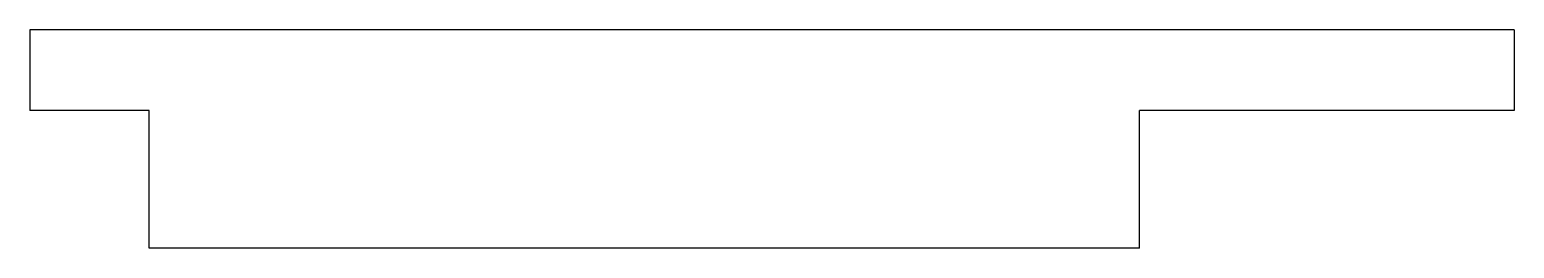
# Model space of a CAD drawing. Extents: x 0 to 279, y 0 to 41.
import ezdxf

# ---------------------------------------------------------------- set-up
doc = ezdxf.new("R2010")
doc.units = 0
doc.layers.add('CUT', color=1, linetype='CONTINUOUS')

msp = doc.modelspace()

# ---------------------------------------------------------------- linework, layer by layer
at = {"layer": 'CUT'}
for p, q in [((279.28, 41.14), (0, 41.14)), ((0, 41.14), (0, 25.91)), ((279.28, 41.14), (279.28, 25.91)), ((22.5, 25.91), (0, 25.91)), ((22.5, 0), (22.5, 25.91)), ((279.28, 25.91), (208.78, 25.91)), ((208.78, 0), (208.78, 25.91)), ((208.78, 0), (22.5, 0))]:
    msp.add_line(p, q, dxfattribs=at)

doc.saveas('drawing.dxf')
